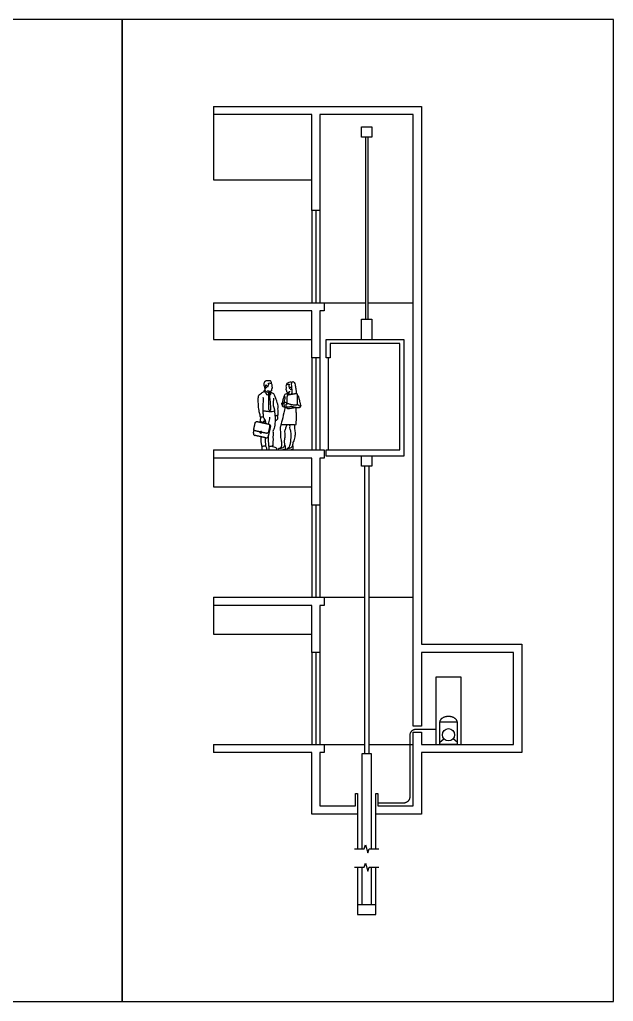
# Model space of a CAD drawing. Header units: millimetres. Extents: x 0.1 to 36.7, y -0.4 to 24.5.
# Drawn here: x 21.97 to 36.71, y 0.08 to 24.46 of the extents above; entities that cross this region are included whole.
import ezdxf

# ---------------------------------------------------------------- set-up
doc = ezdxf.new("R2010")
doc.units = ezdxf.units.MM
for name, color, linetype, true_color in [('AG-BUILDINGS', 7, 'Continuous', 0x66ccff), ('AG-DETAIL-DIAGRAM', 7, 'Continuous', 0xccff66), ('AG-DETAILS', 7, 'Continuous', 0x66ffcc), ('AG-PEOPLE', 7, 'Continuous', 0xfc6666), ('X-VPRT', 6, 'Continuous', 0xff00ff)]:
    doc.layers.add(name, color=color, linetype=linetype, true_color=true_color)

msp = doc.modelspace()

# ---------------------------------------------------------------- linework, layer by layer
at = {"layer": 'AG-BUILDINGS'}
for p, q in [((30.356, 3.411), (30.356, 2.233)), ((30.813, 2.233), (30.813, 3.411)), ((30.356, 2.233), (30.813, 2.233))]:
    msp.add_line(p, q, dxfattribs=at)
for points in [[(26.785, 22.309), (31.946, 22.309), (31.946, 8.948), (34.435, 8.948), (34.435, 6.256), (31.946, 6.256), (31.946, 4.732), (30.813, 4.732)], [(30.813, 3.868), (30.813, 4.935), (30.813, 5.24), (30.864, 5.24), (30.864, 4.935), (31.743, 4.935), (31.743, 6.764), (31.946, 6.764), (31.946, 6.459), (34.232, 6.459), (34.232, 8.745), (31.946, 8.745), (31.946, 6.916), (31.743, 6.916), (31.743, 22.106), (29.528, 22.106), (29.427, 22.106), (29.427, 19.718), (29.223, 19.718), (29.223, 22.106), (26.785, 22.106)], [(26.785, 17.432), (29.223, 17.432), (29.427, 17.432), (29.528, 17.432), (29.528, 17.229), (29.427, 17.229), (29.427, 16.06), (29.223, 16.06), (29.223, 17.229), (26.785, 17.229)], [(26.785, 13.774), (29.223, 13.774), (29.427, 13.774), (29.528, 13.774), (29.528, 13.571), (29.427, 13.571), (29.427, 12.403), (29.223, 12.403), (29.223, 13.571), (26.785, 13.571)], [(26.785, 10.117), (29.223, 10.117), (29.427, 10.117), (29.528, 10.117), (29.528, 9.914), (29.427, 9.914), (29.427, 8.745), (29.223, 8.745), (29.223, 9.914), (26.785, 9.914)], [(26.785, 6.459), (29.223, 6.459), (29.427, 6.459), (29.528, 6.459), (29.528, 6.256), (29.427, 6.256), (29.427, 4.935), (30.305, 4.935), (30.305, 5.24), (30.356, 5.24), (30.356, 4.935), (30.356, 3.868)], [(30.356, 4.732), (29.223, 4.732), (29.223, 6.256), (26.785, 6.256)]]:
    msp.add_lwpolyline(points, dxfattribs=at)
msp.add_lwpolyline([(29.681, 13.774), (31.408, 13.774), (31.408, 16.416), (29.681, 16.416), (29.681, 16.06), (29.579, 16.06), (29.579, 16.518), (31.509, 16.518), (31.509, 13.622), (29.579, 13.622), (29.579, 13.774)], close=True, dxfattribs=at)
at = {"layer": 'AG-DETAIL-DIAGRAM'}
msp.add_line((29.63, 16.06), (29.63, 13.774), dxfattribs=at)
for points in [[(26.785, 22.309), (26.785, 20.48)], [(26.785, 17.432), (26.785, 16.518)], [(29.528, 17.432), (30.559, 17.432)], [(30.61, 17.432), (31.743, 17.432)], [(26.785, 13.774), (26.785, 12.86)], [(26.785, 10.117), (26.785, 9.202)], [(29.528, 10.117), (30.534, 10.117)], [(30.636, 10.117), (31.743, 10.117)], [(26.785, 6.459), (26.785, 6.256)], [(29.528, 6.459), (30.534, 6.459)], [(30.636, 6.459), (31.743, 6.459)], [(30.28, 3.868), (30.52, 3.868), (30.552, 3.97), (30.617, 3.767), (30.65, 3.868), (30.89, 3.868)], [(30.28, 3.411), (30.52, 3.411), (30.552, 3.513), (30.617, 3.31), (30.65, 3.411), (30.89, 3.411)]]:
    msp.add_lwpolyline(points, dxfattribs=at)
at = {"layer": 'AG-DETAILS'}
for p, q in [((30.559, 21.547), (30.559, 17.026)), ((30.61, 21.547), (30.61, 17.026)), ((26.785, 20.48), (29.223, 20.48)), ((26.785, 16.518), (29.223, 16.518)), ((30.534, 13.368), (30.534, 6.231)), ((30.636, 13.368), (30.636, 6.231)), ((26.785, 12.86), (29.223, 12.86)), ((26.785, 9.202), (29.223, 9.202)), ((30.471, 2.487), (30.471, 3.411)), ((30.699, 3.411), (30.699, 2.487)), ((30.356, 2.487), (30.813, 2.487))]:
    msp.add_line(p, q, dxfattribs=at)
for points in [[(30.712, 21.801), (30.712, 21.547), (30.458, 21.547), (30.458, 21.801)], [(32.399, 6.459), (32.399, 7.018), (32.83, 7.018), (32.83, 6.459)]]:
    msp.add_lwpolyline(points, close=True, dxfattribs=at)
for points in [[(29.223, 19.718), (29.223, 17.432)], [(29.325, 19.718), (29.325, 17.432)], [(29.427, 19.718), (29.427, 17.432)], [(30.458, 16.518), (30.458, 17.026), (30.712, 17.026), (30.712, 16.518)], [(29.223, 16.06), (29.223, 13.774)], [(29.325, 16.06), (29.325, 13.774)], [(29.427, 16.06), (29.427, 13.774)], [(30.712, 13.622), (30.712, 13.368), (30.458, 13.368), (30.458, 13.622)], [(29.223, 12.403), (29.223, 10.117)], [(29.325, 12.403), (29.325, 10.117)], [(29.427, 12.403), (29.427, 10.117)], [(29.223, 8.745), (29.223, 6.459)], [(29.325, 8.745), (29.325, 6.459)], [(29.427, 8.745), (29.427, 6.459)], [(32.31, 6.459), (32.31, 8.136), (32.919, 8.136), (32.919, 6.459)], [(32.399, 6.519), (32.498, 6.602)], [(32.83, 6.519), (32.731, 6.602)], [(30.471, 3.868), (30.471, 6.231), (30.699, 6.231), (30.699, 3.868)]]:
    msp.add_lwpolyline(points, dxfattribs=at)
msp.add_circle((32.615, 6.7), 0.152, dxfattribs=at)
for points, weights, knots in [([(32.83, 7.018), (32.83, 7.154), (32.615, 7.154), (32.399, 7.154), (32.399, 7.018)], [1, 0.707106781187, 1, 0.707106781187, 1], [4.45059, 4.45059, 4.45059, 5.563237, 5.563237, 6.675884, 6.675884, 6.675884]), ([(30.864, 5.011), (31.103, 5.011), (31.509, 5.011), (31.662, 5.011), (31.662, 5.164), (31.662, 5.964), (31.662, 6.688), (31.662, 6.84), (31.814, 6.84), (32.024, 6.84), (32.31, 6.84)], [1, 1, 1, 0.707106781187, 1, 1, 1, 0.707106781187, 1, 1, 1], [0, 0, 0, 2.166667, 2.166667, 2.952065, 2.952065, 7.702065, 7.702065, 8.487463, 8.487463, 10.363385, 10.363385, 10.363385])]:
    msp.add_rational_spline(points, weights, degree=2, knots=knots, dxfattribs=at)
at = {"layer": 'AG-PEOPLE'}
for p, q in [((27.957, 14.479), (27.953, 14.461)), ((28.063, 14.471), (28.03, 14.478)), ((28.052, 14.49), (28.037, 14.493)), ((28.064, 14.437), (28.069, 14.461))]:
    msp.add_line(p, q, dxfattribs=at)
for centre, radius, start, end in [((28.644, 15.12), 0.0271, 99.2184, 178.7569), ((27.967, 14.483), 0.0245, 147.0369, 167.6192), ((28.061, 14.463), 0.00886, 347.6192, 77.6192), ((28.061, 14.463), 0.0245, 347.6192, 55.8017), ((27.818, 14.18), 0.0453, 167.6192, 257.6192), ((27.947, 14.2), 0.00756, 167.6192, 257.6192), ((27.954, 14.23), 0.00756, 77.6192, 167.6192), ((27.962, 14.197), 0.00756, 257.6192, 347.6192), ((27.968, 14.227), 0.00756, 347.6192, 77.6192), ((28.097, 14.119), 0.0453, 257.6192, 347.6192)]:
    msp.add_arc(centre, radius, start, end, dxfattribs=at)
for points, knots in [([(28.101, 15.379), (28.111, 15.371), (28.118, 15.369), (28.13, 15.338), (28.142, 15.354), (28.138, 15.381), (28.155, 15.391), (28.154, 15.408), (28.15, 15.427), (28.156, 15.44), (28.193, 15.441), (28.224, 15.422), (28.224, 15.45), (28.211, 15.484), (28.183, 15.495), (28.126, 15.496), (28.062, 15.483), (28.031, 15.448), (28.036, 15.361), (28.053, 15.323), (28.055, 15.294), (28.066, 15.278), (28.072, 15.306), (28.075, 15.327), (28.076, 15.338), (28.076, 15.344)], [0, 0, 0, 0, 0.196488, 0.494213, 0.68996, 0.989208, 1.229487, 1.462271, 1.722848, 1.919244, 2.270737, 2.580984, 2.828823, 3.182322, 3.489079, 3.936104, 4.406446, 4.785468, 5.319998, 5.708083, 6.023946, 6.21096, 6.477735, 6.763915, 7.005399, 7.005399, 7.005399, 7.005399]), ([(28.101, 15.379), (28.099, 15.382), (28.095, 15.389), (28.072, 15.381), (28.073, 15.355), (28.078, 15.334), (28.087, 15.325), (28.098, 15.32), (28.11, 15.321)], [0, 0, 0, 0, 0.203296, 0.474263, 0.787889, 1.086118, 1.310306, 1.56466, 1.56466, 1.56466, 1.56466]), ([(28.12, 15.249), (28.132, 15.245), (28.156, 15.239), (28.218, 15.234), (28.231, 15.248), (28.229, 15.267), (28.236, 15.276), (28.232, 15.288), (28.239, 15.296), (28.236, 15.309), (28.249, 15.311), (28.248, 15.327), (28.24, 15.34), (28.24, 15.352), (28.24, 15.372), (28.239, 15.389), (28.228, 15.417), (28.22, 15.429)], [0, 0, 0, 0, 0.3622, 0.802596, 1.026045, 1.264162, 1.452525, 1.643319, 1.822219, 1.991275, 2.173297, 2.39136, 2.611107, 2.807945, 3.060717, 3.3011, 3.681985, 3.681985, 3.681985, 3.681985]), ([(28.595, 15.394), (28.591, 15.388), (28.582, 15.376), (28.583, 15.336), (28.593, 15.314), (28.585, 15.298), (28.576, 15.278), (28.577, 15.267), (28.591, 15.268), (28.589, 15.263), (28.59, 15.254), (28.596, 15.245), (28.596, 15.235), (28.599, 15.224), (28.605, 15.206), (28.632, 15.202), (28.655, 15.209), (28.669, 15.219), (28.678, 15.229), (28.682, 15.235)], [0, 0, 0, 0, 0.269702, 0.6313, 0.909721, 1.147674, 1.421924, 1.572117, 1.761138, 1.915322, 2.094438, 2.272219, 2.458718, 2.660066, 2.892856, 3.183317, 3.467117, 3.707321, 3.964739, 3.964739, 3.964739, 3.964739]), ([(28.727, 15.449), (28.715, 15.453), (28.689, 15.461), (28.621, 15.436), (28.593, 15.414), (28.592, 15.388), (28.614, 15.407), (28.658, 15.412), (28.666, 15.404), (28.664, 15.379), (28.642, 15.361), (28.659, 15.352), (28.66, 15.337), (28.658, 15.322), (28.667, 15.314), (28.67, 15.294), (28.68, 15.319), (28.688, 15.325), (28.692, 15.33)], [0, 0, 0, 0, 0.361232, 0.848341, 1.195378, 1.413441, 1.682311, 2.065011, 2.230531, 2.514034, 2.784946, 2.991857, 3.215405, 3.431799, 3.637261, 3.833809, 4.075717, 4.324306, 4.324306, 4.324306, 4.324306]), ([(28.742, 15.163), (28.737, 15.181), (28.731, 15.218), (28.739, 15.246), (28.726, 15.291), (28.737, 15.339), (28.715, 15.399), (28.721, 15.426), (28.725, 15.44)], [-2.351698, -2.351698, -2.351698, -2.351698, -1.920705, -1.609726, -1.230596, -0.820962, -0.369635, 0, 0, 0, 0]), ([(28.725, 15.44), (28.726, 15.447), (28.73, 15.461), (28.758, 15.479), (28.789, 15.444), (28.815, 15.398), (28.821, 15.302), (28.833, 15.267), (28.833, 15.23), (28.835, 15.196), (28.835, 15.178)], [0, 0, 0, 0, 0.266208, 0.561007, 0.918743, 1.353295, 1.913609, 2.266432, 2.609298, 3.03, 3.03, 3.03, 3.03]), ([(28.01, 15.082), (28.012, 15.067), (28.016, 15.034), (28.017, 14.963), (28.002, 14.809), (28.006, 14.756), (28.014, 14.636), (28.021, 14.599), (28.009, 14.592), (27.979, 14.592), (27.946, 14.587), (27.947, 14.61), (27.939, 14.65), (27.909, 14.759), (27.898, 14.899), (27.894, 15.013), (27.897, 15.106), (27.922, 15.159), (27.976, 15.188), (28.021, 15.217), (28.045, 15.23)], [0, 0, 0, 0, 0.387446, 0.880286, 1.581162, 2.033533, 2.657166, 2.98652, 3.166477, 3.484417, 3.78923, 4.014061, 4.374811, 4.981303, 5.67117, 6.29092, 6.83646, 7.254432, 7.695374, 8.212848, 8.212848, 8.212848, 8.212848]), ([(28.055, 15.263), (28.051, 15.263), (28.048, 15.246), (28.042, 15.234), (28.054, 15.208), (28.102, 15.175), (28.133, 15.121), (28.138, 15.152), (28.153, 15.182), (28.15, 15.193), (28.128, 15.209), (28.085, 15.229), (28.061, 15.265), (28.055, 15.263)], [0, 0, 0, 0, 0.240284, 0.455747, 0.735905, 1.19657, 1.581909, 1.829479, 2.167488, 2.340633, 2.624969, 3.042466, 3.40829, 3.40829, 3.40829, 3.40829]), ([(28.061, 15.261), (28.062, 15.267), (28.063, 15.277), (28.064, 15.282), (28.064, 15.284)], [0, 0, 0, 0, 0.2307767, 0.3832641, 0.3832641, 0.3832641, 0.3832641]), ([(28.143, 15.16), (28.144, 15.156), (28.149, 15.15), (28.159, 15.145), (28.17, 15.155), (28.169, 15.165), (28.17, 15.177)], [0, 0, 0, 0, 0.2174295, 0.4136324, 0.6318799, 0.8869287, 0.8869287, 0.8869287, 0.8869287]), ([(28.153, 15.148), (28.152, 15.137), (28.148, 15.114), (28.151, 15.006), (28.15, 14.845), (28.151, 14.789), (28.155, 14.776), (28.164, 14.766), (28.186, 14.746), (28.192, 14.755), (28.206, 14.772), (28.211, 14.786), (28.209, 14.811), (28.201, 14.903), (28.19, 15.043), (28.183, 15.098), (28.171, 15.134), (28.164, 15.15)], [0, 0, 0, 0, 0.324077, 0.917535, 1.665512, 2.075346, 2.268128, 2.479944, 2.774194, 2.932148, 3.202012, 3.412058, 3.679569, 4.234768, 4.921959, 5.352638, 5.770316, 5.770316, 5.770316, 5.770316]), ([(28.155, 15.189), (28.164, 15.201), (28.173, 15.21), (28.178, 15.23), (28.199, 15.215), (28.202, 15.204), (28.203, 15.174), (28.212, 15.145), (28.191, 15.154), (28.182, 15.172), (28.157, 15.184), (28.155, 15.189)], [0, 0, 0, 0, 0.270229, 0.50965, 0.776775, 0.98541, 1.335693, 1.623295, 1.84682, 2.142519, 2.475144, 2.475144, 2.475144, 2.475144]), ([(28.177, 15.222), (28.177, 15.225), (28.178, 15.231), (28.179, 15.235), (28.18, 15.238)], [0, 0, 0, 0, 0.1760236, 0.3274686, 0.3274686, 0.3274686, 0.3274686]), ([(28.201, 15.208), (28.215, 15.206), (28.241, 15.196), (28.277, 15.181), (28.295, 15.146), (28.309, 15.102), (28.327, 15.058), (28.349, 14.984), (28.365, 14.936), (28.375, 14.906), (28.385, 14.843), (28.369, 14.785), (28.387, 14.741), (28.377, 14.726), (28.382, 14.703), (28.38, 14.659), (28.384, 14.624), (28.356, 14.63), (28.317, 14.618), (28.312, 14.623), (28.31, 14.628)], [0, 0, 0, 0, 0.373319, 0.722083, 1.074367, 1.458084, 1.85737, 2.363653, 2.767616, 3.093139, 3.548888, 3.843371, 4.398777, 4.633606, 4.897, 5.296321, 5.593252, 5.856033, 6.200167, 6.386618, 6.386618, 6.386618, 6.386618]), ([(28.487, 14.903), (28.483, 14.904), (28.475, 14.907), (28.477, 14.923), (28.479, 14.938), (28.491, 14.949), (28.506, 14.963), (28.506, 14.99), (28.513, 15.043), (28.53, 15.07), (28.546, 15.13), (28.556, 15.162), (28.606, 15.177), (28.622, 15.179), (28.63, 15.18)], [0, 0, 0, 0, 0.186551, 0.410017, 0.634197, 0.858916, 1.110907, 1.409836, 1.824571, 2.164677, 2.613336, 2.944146, 3.339668, 3.63293, 3.63293, 3.63293, 3.63293]), ([(28.658, 15.15), (28.659, 15.153), (28.659, 15.166), (28.658, 15.185), (28.661, 15.201), (28.659, 15.202), (28.657, 15.203), (28.646, 15.193), (28.629, 15.182), (28.615, 15.155), (28.61, 15.141), (28.619, 15.131)], [1.722744, 1.722744, 1.722744, 1.722744, 1.874297, 2.19062, 2.432187, 2.432187, 2.432187, 2.661067, 2.958502, 3.305167, 3.562519, 3.562519, 3.562519, 3.562519]), ([(28.659, 15.202), (28.659, 15.204), (28.659, 15.207), (28.659, 15.211), (28.659, 15.212)], [0, 0, 0, 0, 0.1448968, 0.2195004, 0.2195004, 0.2195004, 0.2195004]), ([(28.692, 15.33), (28.695, 15.333), (28.705, 15.339), (28.724, 15.325), (28.721, 15.293), (28.706, 15.273), (28.692, 15.271), (28.686, 15.271)], [0, 0, 0, 0, 0.214487, 0.463856, 0.780064, 1.061565, 1.315679, 1.315679, 1.315679, 1.315679]), ([(28.712, 15.158), (28.716, 15.164), (28.724, 15.175), (28.731, 15.189), (28.735, 15.197)], [0, 0, 0, 0, 0.2638532, 0.5486838, 0.5486838, 0.5486838, 0.5486838]), ([(28.862, 15.145), (28.869, 15.137), (28.882, 15.122), (28.9, 15.088), (28.898, 15.058), (28.909, 15.036), (28.916, 15.013), (28.917, 14.97), (28.935, 14.947), (28.935, 14.909), (28.947, 14.887), (28.948, 14.872), (28.947, 14.849), (28.923, 14.863), (28.895, 14.885), (28.873, 14.893), (28.862, 14.899), (28.856, 14.902)], [0, 0, 0, 0, 0.321722, 0.674545, 0.988376, 1.26745, 1.549749, 1.92175, 2.235423, 2.584425, 2.869631, 3.098088, 3.328805, 3.585591, 3.943284, 4.220656, 4.471155, 4.471155, 4.471155, 4.471155]), ([(28.006, 14.754), (28.033, 14.749), (28.084, 14.739), (28.181, 14.729), (28.234, 14.732), (28.306, 14.741), (28.303, 14.771), (28.298, 14.796), (28.276, 14.843), (28.274, 14.901), (28.274, 14.972), (28.279, 15.009), (28.279, 15.043), (28.279, 15.059)], [0, 0, 0, 0, 0.515731, 1.071292, 1.514438, 1.963618, 2.231535, 2.522674, 2.926099, 3.373362, 3.851264, 4.205018, 4.604513, 4.604513, 4.604513, 4.604513]), ([(28.606, 14.921), (28.604, 14.927), (28.599, 14.94), (28.57, 14.957), (28.544, 14.943), (28.523, 14.937), (28.498, 14.928), (28.486, 14.909), (28.484, 14.879), (28.496, 14.862), (28.506, 14.848), (28.53, 14.847), (28.539, 14.851)], [0, 0, 0, 0, 0.253211, 0.5675, 0.870141, 1.147491, 1.439111, 1.706936, 2.012991, 2.278026, 2.495943, 2.821091, 2.821091, 2.821091, 2.821091]), ([(28.532, 14.931), (28.529, 14.91), (28.534, 14.869), (28.543, 14.834), (28.568, 14.832), (28.585, 14.837), (28.593, 14.841)], [0, 0, 0, 0, 0.462786, 0.787426, 1.051829, 1.348546, 1.348546, 1.348546, 1.348546]), ([(28.549, 14.946), (28.548, 14.957), (28.546, 14.978), (28.547, 15.02), (28.562, 15.046), (28.559, 15.078), (28.56, 15.093), (28.561, 15.1)], [0, 0, 0, 0, 0.326799, 0.697457, 1.011826, 1.334621, 1.604081, 1.604081, 1.604081, 1.604081]), ([(28.938, 14.856), (28.938, 14.846), (28.935, 14.82), (28.886, 14.822), (28.833, 14.826), (28.784, 14.836), (28.741, 14.848), (28.708, 14.858), (28.681, 14.846), (28.628, 14.835), (28.593, 14.834), (28.585, 14.858), (28.587, 14.874), (28.59, 14.9), (28.589, 14.919), (28.632, 14.929), (28.66, 14.922), (28.693, 14.908), (28.735, 14.904), (28.791, 14.89), (28.843, 14.892), (28.855, 14.897), (28.861, 14.9)], [0, 0, 0, 0, 0.308669, 0.68067, 1.115795, 1.523904, 1.911923, 2.241421, 2.550084, 2.981239, 3.307874, 3.566514, 3.805953, 4.101285, 4.329823, 4.684215, 5.003302, 5.342984, 5.717708, 6.166656, 6.579495, 6.825045, 6.825045, 6.825045, 6.825045]), ([(28.295, 14.746), (28.3, 14.72), (28.31, 14.667), (28.316, 14.487), (28.296, 14.319), (28.273, 14.276), (28.257, 14.256), (28.261, 14.205), (28.266, 14.189), (28.265, 14.123), (28.252, 14.096), (28.271, 14.055), (28.255, 13.992), (28.257, 13.912), (28.259, 13.889), (28.263, 13.869), (28.236, 13.877), (28.216, 13.859), (28.162, 13.852), (28.156, 13.877), (28.154, 13.945), (28.152, 14.023), (28.151, 14.091), (28.149, 14.124), (28.148, 14.141)], [0, 0, 0, 0, 0.50561, 1.283681, 2.032623, 2.405391, 2.689389, 3.079745, 3.340147, 3.792105, 4.103197, 4.467464, 4.929896, 5.322038, 5.602384, 5.814091, 6.07053, 6.36114, 6.876923, 7.125727, 7.537673, 7.995998, 8.464551, 8.870144, 8.870144, 8.870144, 8.870144]), ([(28.558, 14.834), (28.549, 14.787), (28.532, 14.7), (28.478, 14.472), (28.447, 14.402), (28.516, 14.413), (28.657, 14.405), (28.775, 14.408), (28.84, 14.395), (28.836, 14.441), (28.852, 14.616), (28.835, 14.742), (28.834, 14.8), (28.833, 14.827)], [0, 0, 0, 0, 0.693222, 1.587161, 2.002421, 2.396533, 3.103992, 3.757066, 4.164934, 4.486885, 5.257977, 5.929671, 6.453007, 6.453007, 6.453007, 6.453007]), ([(27.953, 14.591), (27.952, 14.579), (27.949, 14.555), (27.942, 14.515), (27.947, 14.49), (27.96, 14.473), (27.979, 14.475), (27.995, 14.466), (28.017, 14.467), (28.029, 14.473), (28.033, 14.484), (28.036, 14.493), (28.047, 14.504), (28.053, 14.486), (28.059, 14.472), (28.08, 14.482), (28.071, 14.509), (28.046, 14.551), (28.022, 14.585), (28.017, 14.592), (28.014, 14.596)], [0, 0, 0, 0, 0.347054, 0.709078, 0.998912, 1.244678, 1.480571, 1.726788, 1.990907, 2.191402, 2.381395, 2.568114, 2.748833, 2.970012, 3.179853, 3.404469, 3.685299, 4.098661, 4.464476, 4.66993, 4.66993, 4.66993, 4.66993]), ([(28.156, 14.416), (28.159, 14.437), (28.165, 14.479), (28.181, 14.545), (28.182, 14.573), (28.183, 14.586)], [0, 0, 0, 0, 0.460189, 0.929228, 1.294317, 1.294317, 1.294317, 1.294317]), ([(28.312, 14.509), (28.329, 14.509), (28.351, 14.515), (28.36, 14.53), (28.382, 14.542), (28.382, 14.577), (28.379, 14.599), (28.37, 14.618), (28.371, 14.628)], [0.162776, 0.162776, 0.162776, 0.162776, 0.500088, 0.747744, 1.029004, 1.370499, 1.665383, 1.986592, 1.986592, 1.986592, 1.986592]), ([(28.445, 13.814), (28.457, 13.827), (28.474, 13.865), (28.487, 13.902), (28.475, 14), (28.45, 14.117), (28.457, 14.232), (28.441, 14.289), (28.456, 14.371), (28.462, 14.396), (28.466, 14.408)], [0.03066, 0.03066, 0.03066, 0.03066, 0.43816, 0.794435, 1.269025, 1.915063, 2.530658, 2.979152, 3.492702, 3.857157, 3.857157, 3.857157, 3.857157]), ([(28.556, 13.888), (28.552, 13.906), (28.546, 13.974), (28.552, 14.039), (28.57, 14.15), (28.552, 14.22), (28.558, 14.25), (28.572, 14.292), (28.589, 14.358), (28.603, 14.395), (28.609, 14.409)], [0, 0, 0, 0, 0.434143, 0.907034, 1.5259, 2.009332, 2.313566, 2.694506, 3.207663, 3.513314, 3.513314, 3.513314, 3.513314]), ([(28.636, 13.813), (28.648, 13.825), (28.671, 13.851), (28.69, 13.917), (28.705, 13.999), (28.713, 14.149), (28.709, 14.226), (28.693, 14.264), (28.677, 14.321), (28.686, 14.357), (28.681, 14.391), (28.677, 14.407)], [0, 0, 0, 0, 0.409782, 0.876768, 1.414786, 2.129902, 2.631841, 3.003145, 3.434071, 3.805968, 4.154323, 4.154323, 4.154323, 4.154323]), ([(28.803, 14.402), (28.799, 14.39), (28.793, 14.365), (28.797, 14.295), (28.804, 14.241), (28.813, 14.174), (28.8, 14.069), (28.754, 13.953), (28.747, 13.906), (28.747, 13.892), (28.747, 13.886)], [0, 0, 0, 0, 0.356793, 0.834004, 1.264918, 1.730884, 2.334724, 2.98723, 3.372682, 3.617797, 3.617797, 3.617797, 3.617797]), ([(27.958, 14.103), (27.955, 14.081), (27.953, 14.037), (27.961, 13.992), (27.965, 13.951), (27.976, 13.901), (27.975, 13.873), (28, 13.866), (28.035, 13.876), (28.065, 13.876), (28.089, 13.881), (28.084, 13.915), (28.076, 13.953), (28.075, 13.998), (28.076, 14.039), (28.075, 14.065), (28.075, 14.077)], [0, 0, 0, 0, 0.46584, 0.850418, 1.221925, 1.63598, 1.915992, 2.176061, 2.522765, 2.847076, 3.09248, 3.396226, 3.76694, 4.14837, 4.516604, 4.870725, 4.870725, 4.870725, 4.870725]), ([(27.985, 13.871), (27.984, 13.86), (27.983, 13.84), (27.981, 13.797), (27.988, 13.775), (28.018, 13.775), (28.07, 13.776), (28.107, 13.774), (28.109, 13.82), (28.09, 13.849), (28.082, 13.869), (28.078, 13.88)], [0, 0, 0, 0, 0.328405, 0.693075, 0.952559, 1.246252, 1.640165, 1.956541, 2.298396, 2.641419, 2.968273, 2.968273, 2.968273, 2.968273]), ([(28.165, 13.86), (28.159, 13.849), (28.158, 13.827), (28.158, 13.789), (28.159, 13.78), (28.159, 13.775), (28.17, 13.775), (28.185, 13.775), (28.2, 13.775), (28.246, 13.775), (28.32, 13.773), (28.358, 13.779), (28.357, 13.811), (28.331, 13.828), (28.292, 13.842), (28.261, 13.852), (28.252, 13.873)], [0.012636, 0.012636, 0.012636, 0.012636, 0.338928, 0.645257, 0.859402, 0.859402, 0.859402, 1.243672, 1.243672, 1.243672, 2.715335, 3.028054, 3.326133, 3.582035, 3.974656, 4.299812, 4.299812, 4.299812, 4.299812]), ([(28.53, 13.775), (28.53, 13.781), (28.53, 13.788), (28.53, 13.794), (28.525, 13.79), (28.514, 13.783), (28.503, 13.775), (28.436, 13.776), (28.388, 13.775), (28.391, 13.805), (28.427, 13.817), (28.484, 13.809), (28.523, 13.835), (28.547, 13.882), (28.555, 13.89), (28.56, 13.886), (28.562, 13.884), (28.566, 13.876), (28.575, 13.86), (28.57, 13.814), (28.571, 13.788), (28.571, 13.775), (28.557, 13.775), (28.543, 13.775), (28.53, 13.775)], [0.365529, 0.365529, 0.365529, 0.365529, 0.612802, 0.612802, 0.612802, 0.855923, 1.153669, 1.574303, 1.933223, 2.210765, 2.53933, 2.962406, 3.345849, 3.752287, 3.915169, 4.06461, 4.06461, 4.06461, 4.357885, 4.734099, 5.0918, 5.0918, 5.0918, 5.457329, 5.457329, 5.457329, 5.457329]), ([(28.727, 13.775), (28.727, 13.781), (28.727, 13.788), (28.727, 13.794), (28.722, 13.79), (28.713, 13.783), (28.703, 13.775), (28.644, 13.776), (28.601, 13.775), (28.604, 13.805), (28.636, 13.817), (28.686, 13.809), (28.721, 13.835), (28.742, 13.882), (28.749, 13.89), (28.754, 13.886), (28.755, 13.884), (28.757, 13.876), (28.764, 13.86), (28.761, 13.814), (28.761, 13.788), (28.761, 13.775), (28.751, 13.775), (28.739, 13.775), (28.727, 13.775)], [0.365529, 0.365529, 0.365529, 0.365529, 0.612802, 0.612802, 0.612802, 0.855923, 1.153669, 1.574303, 1.933223, 2.210765, 2.53933, 2.962406, 3.345849, 3.752287, 3.915169, 4.06461, 4.06461, 4.06461, 4.357885, 4.734099, 5.0918, 5.0918, 5.0918, 5.457329, 5.457329, 5.457329, 5.457329])]:
    msp.add_open_spline(points, degree=3, knots=knots, dxfattribs=at)
for points, degree in [([(28.156, 15.187), (28.155, 15.187), (28.153, 15.187), (28.151, 15.187)], 3), ([(28.612, 14.923), (28.614, 15.022), (28.617, 15.12)], 2), ([(28.639, 15.147), (28.736, 15.162), (28.832, 15.178)], 2), ([(28.862, 15.152), (28.859, 15.025), (28.856, 14.898)], 2), ([(28.61, 14.822), (28.61, 14.828), (28.61, 14.835)], 2), ([(28.833, 14.827), (28.736, 14.812), (28.64, 14.796)], 2), ([(27.943, 14.488), (27.94, 14.476), (27.938, 14.465)], 2), ([(28.079, 14.433), (28.082, 14.445), (28.085, 14.457)], 2), ([(28.148, 14.418), (28.206, 14.405), (28.193, 14.344)], 2), ([(27.774, 14.19), (27.783, 14.23), (27.791, 14.271)], 2), ([(27.94, 14.202), (27.943, 14.217), (27.946, 14.232)], 2), ([(27.96, 14.19), (27.953, 14.191), (27.946, 14.193)], 2), ([(27.955, 14.238), (27.963, 14.236), (27.97, 14.234)], 2), ([(27.976, 14.225), (27.972, 14.21), (27.969, 14.195)], 2), ([(28.193, 14.344), (28.167, 14.227), (28.141, 14.109)], 2), ([(28.178, 14.36), (28.184, 14.389), (28.194, 14.38)], 2), ([(28.087, 14.075), (27.948, 14.105), (27.808, 14.136)], 2)]:
    msp.add_open_spline(points, degree=degree, dxfattribs=at)
for points, weights, knots in [([(28.832, 15.178), (28.844, 15.18), (28.853, 15.172), (28.862, 15.164), (28.862, 15.152)], [1, 0.905454978417, 1, 0.905454978417, 1], [5.8459954, 5.8459954, 5.8459954, 5.921413, 5.921413, 5.9968307, 5.9968307, 5.9968307]), ([(28.64, 14.796), (28.628, 14.794), (28.619, 14.802), (28.61, 14.81), (28.61, 14.822)], [1, 0.905454978417, 1, 0.905454978417, 1], [3.8996999, 3.8996999, 3.8996999, 3.9751175, 3.9751175, 4.0505352, 4.0505352, 4.0505352]), ([(27.944, 14.221), (27.883, 14.235), (27.821, 14.248), (27.778, 14.258), (27.787, 14.301), (27.8, 14.359), (27.819, 14.445), (27.828, 14.489), (27.872, 14.479), (28.008, 14.449), (28.148, 14.418)], [1, 1, 1, 0.707106781187, 1, 1, 1, 0.707106781187, 1, 1, 0.971871323597], [3.96504, 3.96504, 3.96504, 4.388285, 4.388285, 4.622997, 4.622997, 5.415703, 5.415703, 5.650415, 5.650415, 6.591388, 6.591388, 6.591388]), ([(28.178, 14.36), (28.16, 14.278), (28.148, 14.222), (28.138, 14.178), (28.095, 14.188), (28.034, 14.201), (27.973, 14.215)], [1, 1, 1, 0.707106781187, 1, 1, 1], [2.456098, 2.456098, 2.456098, 3.215986, 3.215986, 3.449642, 3.449642, 3.865051, 3.865051, 3.865051])]:
    msp.add_rational_spline(points, weights, degree=2, knots=knots, dxfattribs=at)
at = {"layer": 'X-VPRT'}
for points in [[(12.322, 24.463), (12.322, 0.079), (24.514, 0.079), (24.514, 24.463)], [(24.514, 24.463), (24.514, 0.079), (36.706, 0.079), (36.706, 24.463)]]:
    msp.add_lwpolyline(points, close=True, dxfattribs=at)

doc.saveas('drawing.dxf')
